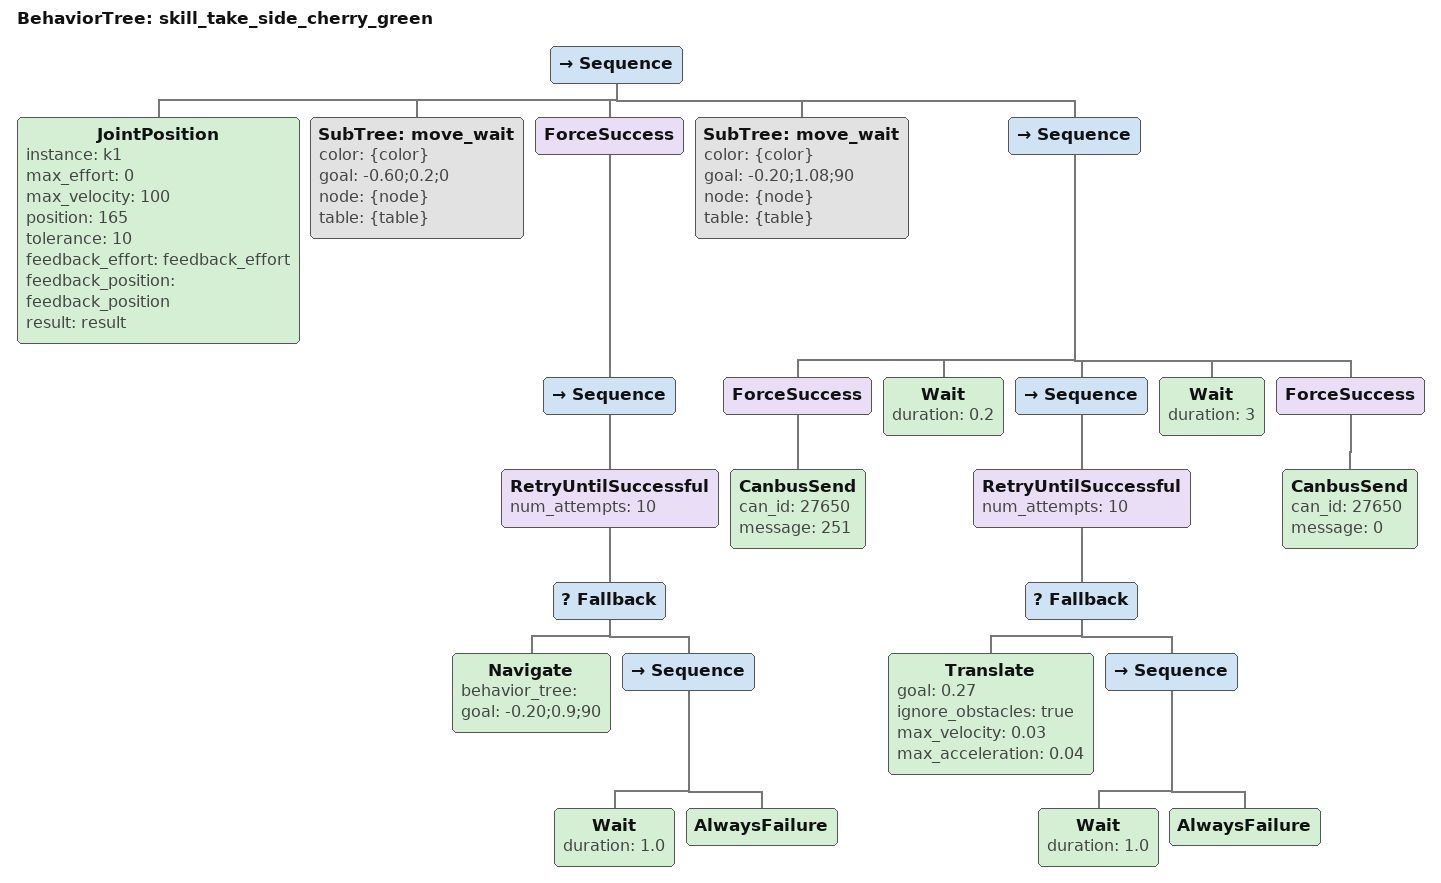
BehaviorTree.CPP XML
<?xml version="1.0" encoding="UTF-8"?>
<root BTCPP_format="4">
  <BehaviorTree ID="skill_take_side_cherry_green">
    <Sequence>
      <JointPosition instance="k1"
                     max_effort="0"
                     max_velocity="100"
                     position="165"
                     tolerance="10"
                     feedback_effort="feedback_effort"
                     feedback_position="feedback_position"
                     result="result"/>
      <SubTree ID="move_wait"
               color="{color}"
               goal="-0.60;0.2;0"
               node="{node}"
               table="{table}"/>
      <ForceSuccess>
        <Sequence>
          <RetryUntilSuccessful num_attempts="10">
            <Fallback>
              <Navigate behavior_tree=""
                        goal="-0.20;0.9;90"/>
              <Sequence>
                <Wait duration="1.0"/>
                <AlwaysFailure/>
              </Sequence>
            </Fallback>
          </RetryUntilSuccessful>
        </Sequence>
      </ForceSuccess>
      <SubTree ID="move_wait"
               color="{color}"
               goal="-0.20;1.08;90"
               node="{node}"
               table="{table}"/>
      <Sequence>
        <ForceSuccess>
          <CanbusSend can_id="27650"
                      message="251"/>
        </ForceSuccess>
        <Wait duration="0.2"/>
        <Sequence>
          <RetryUntilSuccessful num_attempts="10">
            <Fallback>
              <Translate goal="0.27"
                         ignore_obstacles="true"
                         max_velocity="0.03"
                         max_acceleration="0.04"/>
              <Sequence>
                <Wait duration="1.0"/>
                <AlwaysFailure/>
              </Sequence>
            </Fallback>
          </RetryUntilSuccessful>
        </Sequence>
        <Wait duration="3"/>
        <ForceSuccess>
          <CanbusSend can_id="27650"
                      message="0"/>
        </ForceSuccess>
      </Sequence>
    </Sequence>
  </BehaviorTree>

</root>
